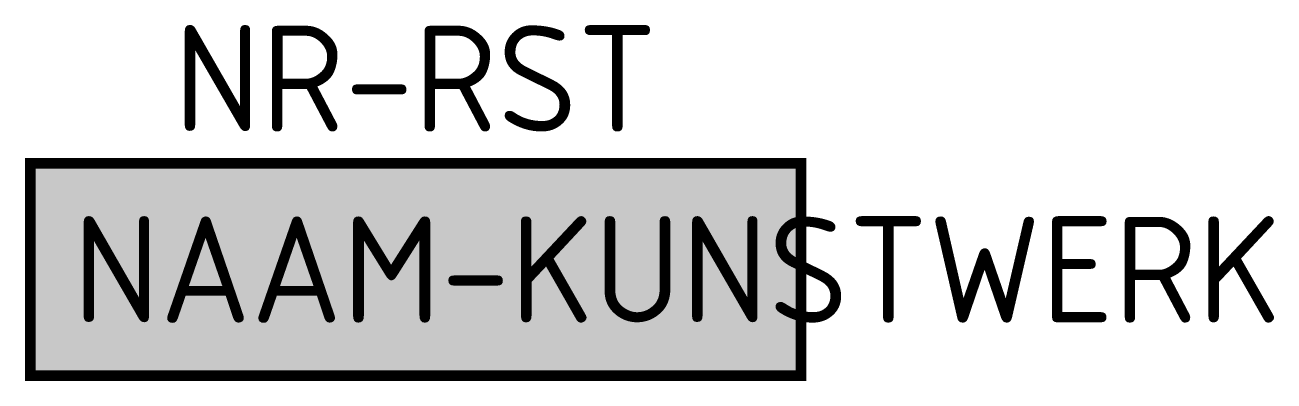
# Model space of a CAD drawing. Header units: metres. Extents: x -0.1 to 29.3, y -0.1 to 8.3.
import ezdxf
from ezdxf.enums import TextEntityAlignment as Align

# ---------------------------------------------------------------- set-up
doc = ezdxf.new("R2010")
doc.units = ezdxf.units.M
doc.styles.add('NLC-ISO-RVV', font='NLCS-RVV.ttf')
doc.styles.add('NLCS-ISO', font='NLCS-ISO.ttf')

msp = doc.modelspace()

# ---------------------------------------------------------------- hatches: boundary and pattern name
at = {"true_color": 0xf1f0ea}
h = msp.add_hatch(color=7, dxfattribs=at)
h.dxf.hatch_style = 1
h.paths.add_polyline_path([(0, 0), (18.132, 0), (18.132, 5), (0, 5)])

# ---------------------------------------------------------------- linework, layer by layer
at = {"color": 146, "const_width": 0.25}
msp.add_lwpolyline([(0, 0), (18.132, 0), (18.132, 5), (0, 5)], close=True, dxfattribs=at)

# ---------------------------------------------------------------- texts
at = {"style": 'NLCS-ISO'}
msp.add_attdef('NR-RST', text='H.2.4', height=2.5, dxfattribs=at).set_placement((9.066, 5), align=Align.BOTTOM_CENTER)
at = {"color": 146, "true_color": 0x005b8c, "style": 'NLC-ISO-RVV'}
msp.add_attdef('NAAM-KUNSTWERK', text='', height=2.5, dxfattribs=at).set_placement((1, 2.5), align=Align.MIDDLE_LEFT)

doc.saveas('drawing.dxf')
